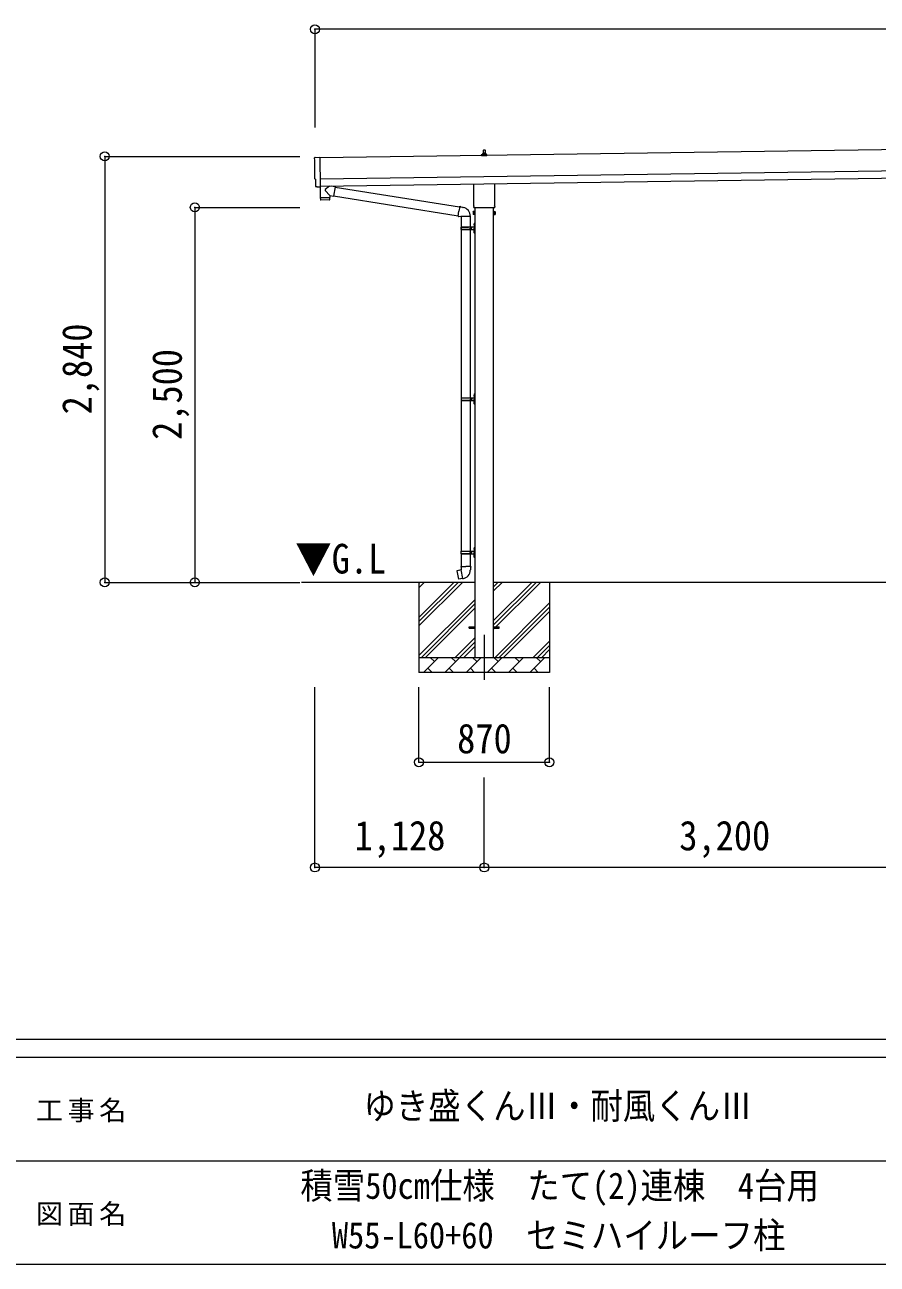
# Model space of a CAD drawing. Units: millimetres at full size, sheet at 1:60. Extents: x -16864 to 16864, y -11640 to 11640.
# Drawn here: x -814 to 4866, y -11640 to -3376 of the extents above; entities that cross this region are included whole.
import ezdxf
from ezdxf.enums import TextEntityAlignment as Align

# ---------------------------------------------------------------- set-up
doc = ezdxf.new("R2010")
doc.units = ezdxf.units.MM
doc.header["$LTSCALE"] = 60
doc.header["$PDMODE"] = 32
doc.header["$PDSIZE"] = 60
doc.linetypes.add('CHAIN1', pattern=[8, 5, -1, 1, -1])
for name, color, linetype, lineweight in [('0-1_Defpoints', 7, 'CHAIN1', 9), ('0-2_TEXT1', 4, 'Continuous', 9), ('0-3_SHAPE', 7, 'Continuous', 9), ('0-7_PARTS2', 7, 'Continuous', 9), ('0-8_TABLE1', 6, 'Continuous', 9), ('0-9_DIM1', 7, 'Continuous', 9), ('F-0', 7, 'Continuous', 9)]:
    doc.layers.add(name, color=color, linetype=linetype, lineweight=lineweight)
doc.styles.add('ＭＳ ゴシック', font='')
doc.styles.get('ＭＳ ゴシック').set_extended_font_data('MS Gothic')

msp = doc.modelspace()

# ---------------------------------------------------------------- linework, layer by layer
at = {"layer": '0-1_Defpoints'}
msp.add_line((2247.05, -7443.97), (2247.05, -7792.97), dxfattribs=at)
at = {"layer": '0-2_TEXT1'}
for p, q in [((6887.12, -4181.28), (1151.66, -4263.22)), ((2241.36, -4234.72), (2242.09, -4211.19)), ((2243.09, -4210.22), (2251.64, -4210.22)), ((2252.64, -4211.19), (2253.36, -4234.72)), ((2229.11, -4250.22), (2229.11, -4242.5)), ((2265.61, -4250.22), (2229.11, -4250.22)), ((2229.49, -4241.72), (2265.23, -4241.72)), ((2229.88, -4241.53), (2236.6, -4239.9)), ((2236.98, -4239.72), (2257.74, -4239.72)), ((2237.36, -4238.93), (2237.36, -4234.72)), ((2238.36, -4234.72), (2256.36, -4234.72)), ((2257.36, -4238.93), (2257.36, -4234.72)), ((2264.85, -4241.53), (2258.13, -4239.9)), ((2265.61, -4250.22), (2265.61, -4242.5)), ((1153.66, -4403.2), (6889.12, -4321.27)), ((1154.37, -4453.2), (6889.84, -4371.26)), ((1134.79, -4457.25), (1127.87, -4456.98)), ((2178.75, -4584.2), (2178.75, -4438.56)), ((2315.35, -4436.61), (2315.35, -4584.2)), ((2173.05, -4622.47), (2173.81, -4621.16)), ((2173.05, -4622.47), (2173.05, -4639.47)), ((2180.05, -4626.07), (2173.81, -4626.07)), ((2177.05, -4592.97), (2177.05, -4587.47)), ((2314.99, -4596.47), (2179.12, -4596.47)), ((2184.55, -4596.47), (2184.55, -7593.97)), ((2309.55, -7593.97), (2309.55, -4596.47)), ((2314.05, -4626.07), (2320.3, -4626.07)), ((2317.05, -4587.47), (2317.05, -4592.97)), ((2321.05, -4622.47), (2320.3, -4621.16)), ((2321.05, -4622.47), (2321.05, -4639.47)), ((2173.05, -4639.47), (2173.81, -4640.79)), ((2180.05, -4635.88), (2173.81, -4635.88)), ((2180.05, -4640.79), (2173.81, -4640.79)), ((2182.55, -4640.17), (2180.05, -4640.17)), ((2311.55, -4640.17), (2314.05, -4640.17)), ((2314.05, -4635.88), (2320.3, -4635.88)), ((2314.05, -4640.79), (2320.3, -4640.79)), ((2321.05, -4639.47), (2320.3, -4640.79)), ((2147.05, -7389.47), (2184.55, -7389.47)), ((2147.05, -7398.47), (2147.05, -7389.47)), ((2147.05, -7389.47), (2184.55, -7389.47)), ((2147.05, -7398.47), (2147.05, -7389.47)), ((2147.05, -7398.47), (2184.55, -7398.47)), ((2147.05, -7398.47), (2184.55, -7398.47)), ((2309.55, -7389.47), (2347.05, -7389.47)), ((2309.55, -7389.47), (2347.05, -7389.47)), ((2309.55, -7398.47), (2347.05, -7398.47)), ((2309.55, -7398.47), (2347.05, -7398.47)), ((2347.05, -7398.47), (2347.05, -7389.47)), ((2347.05, -7398.47), (2347.05, -7389.47))]:
    msp.add_line(p, q, dxfattribs=at)
for points in [[(1120.04, -4260.23), (1151.58, -4258.13), (1154.41, -4455.96)], [(1124.99, -4454.03), (1124.32, -4407.01), (1123.72, -4407.02)], [(1135.53, -4456.96), (1136.19, -4456.32), (1154.43, -4456.97)], [(2180.05, -4640.79), (2180.05, -4621.16), (2173.81, -4621.16)], [(2180.05, -4640.17), (2180.05, -4621.77), (2182.55, -4621.77)], [(2314.05, -4640.17), (2314.05, -4621.77), (2311.55, -4621.77)], [(2314.05, -4640.79), (2314.05, -4621.16), (2320.3, -4621.16)]]:
    msp.add_lwpolyline(points, dxfattribs=at)
for points in [[(2182.55, -4641.47), (2182.55, -4620.47), (2184.55, -4620.47), (2184.55, -4641.47)], [(2311.55, -4641.47), (2311.55, -4620.47), (2309.55, -4620.47), (2309.55, -4641.47)]]:
    msp.add_lwpolyline(points, close=True, dxfattribs=at)
for centre, radius, start, end in [((2243.09, -4211.22), 1, 90, 178.60509), ((2251.64, -4211.22), 1, 1.39491, 90), ((2230.11, -4242.5), 1, 103.62699, 180), ((2236.36, -4238.93), 1, 283.62699, 0), ((2241.45, -4235.35), 4.13, 90, 171.17633), ((2238.36, -4235.72), 1, 90, 180), ((2250.7, -4234.72), 4.83, 133.60282, 180), ((2244.03, -4234.72), 4.83, 0, 46.39718), ((2253.28, -4235.35), 4.13, 8.82367, 90), ((2256.36, -4235.72), 1, 0, 90), ((2258.36, -4238.93), 1, 180, 256.37301), ((2264.61, -4242.5), 1, 0, 76.37301), ((2177.4, -4623.61), 4.34, 145.61575, 214.38425), ((2189.3, -4630.97), 16.24, 162.41205, 197.58795), ((2181.05, -4587.47), 4, 125.09963, 180), ((2181.05, -4592.97), 4, 180, 194.47751), ((2181.05, -4592.97), 4, 194.47751, 241.04498), ((2313.05, -4592.97), 4, 298.95502, 345.52249), ((2313.05, -4587.47), 4, 0, 54.90037), ((2313.05, -4592.97), 4, 345.52249, 0), ((2304.81, -4630.97), 16.24, 342.41205, 17.58795), ((2316.71, -4623.61), 4.34, 325.61575, 34.38425), ((2177.4, -4638.34), 4.34, 145.61575, 214.38425), ((2316.71, -4638.34), 4.34, 325.61575, 34.38425)]:
    msp.add_arc(centre, radius, start, end, dxfattribs=at)
for centre, major_axis, ratio, start_param, end_param in [((1120.24, -4263.22), (-3, -0.04), 0.99863, 4.7647489, 6.2979817), ((-3644.13, -4401.72), (4762.89, 68.04), 0.99863, 6.2686928, 6.2979817), ((1123.65, -4402.62), (-4.41, -0.06), 0.99863, 6.2686928, 7.8539816), ((1127.99, -4453.98), (-2.15, -2.1), 0.9974, 5.5252311, 7.0411395), ((1134.84, -4456.24), (-0.717, -0.7), 0.9974, 0.7579542, 1.5707963)]:
    msp.add_ellipse(centre, major_axis=major_axis, ratio=ratio, start_param=start_param, end_param=end_param, dxfattribs=at)
at = {"layer": '0-3_SHAPE'}
for p, q in [((2184.55, -7093.97), (1030.61, -7093.97)), ((1812.05, -7093.97), (1812.05, -7693.97)), ((1812.05, -7327.46), (2045.54, -7093.97)), ((1812.05, -7355.74), (2073.82, -7093.97)), ((1812.05, -7384.03), (2102.11, -7093.97)), ((1812.05, -7101.18), (1819.26, -7093.97)), ((1812.05, -7129.47), (1847.55, -7093.97)), ((5384.55, -7093.97), (2309.55, -7093.97)), ((2309.55, -7122.8), (2338.38, -7093.97)), ((2309.55, -7151.08), (2366.66, -7093.97)), ((2309.55, -7405.64), (2621.22, -7093.97)), ((2309.55, -7349.07), (2564.65, -7093.97)), ((2309.55, -7377.36), (2592.94, -7093.97)), ((2682.05, -7093.97), (2682.05, -7693.97)), ((1812.05, -7582.02), (2184.55, -7209.52)), ((1828.38, -7593.97), (2184.55, -7237.8)), ((1856.66, -7593.97), (2184.55, -7266.08)), ((2319.21, -7593.97), (2682.05, -7231.13)), ((2347.5, -7593.97), (2682.05, -7259.42)), ((2375.78, -7593.97), (2682.05, -7287.7)), ((2054.65, -7593.97), (2184.55, -7464.07)), ((2082.94, -7593.97), (2184.55, -7492.36)), ((2573.77, -7593.97), (2682.05, -7485.69)), ((2602.05, -7593.97), (2682.05, -7513.97)), ((1812.05, -7593.97), (2682.05, -7593.97)), ((1843.5, -7693.97), (1943.5, -7593.97)), ((1914.95, -7622.53), (1886.39, -7593.97)), ((1984.92, -7693.97), (2084.92, -7593.97)), ((2056.37, -7622.53), (2027.82, -7593.97)), ((2111.22, -7593.97), (2184.55, -7520.64)), ((2126.34, -7693.97), (2226.34, -7593.97)), ((2197.79, -7622.53), (2169.24, -7593.97)), ((2267.77, -7693.97), (2367.77, -7593.97)), ((2339.21, -7622.53), (2310.66, -7593.97)), ((2409.19, -7693.97), (2509.19, -7593.97)), ((2480.63, -7622.53), (2452.08, -7593.97)), ((2550.61, -7693.97), (2650.61, -7593.97)), ((2622.05, -7622.53), (2593.5, -7593.97)), ((2630.34, -7593.97), (2682.05, -7542.26)), ((1872.05, -7665.42), (1900.61, -7693.97)), ((2013.48, -7665.42), (2042.03, -7693.97)), ((2154.9, -7665.42), (2183.45, -7693.97)), ((2296.32, -7665.42), (2324.87, -7693.97)), ((2437.74, -7665.42), (2466.29, -7693.97)), ((2579.16, -7665.42), (2607.72, -7693.97)), ((2682.05, -7693.97), (1812.05, -7693.97))]:
    msp.add_line(p, q, dxfattribs=at)
at = {"layer": '0-8_TABLE1'}
for p, q in [((1119.05, -3406.34), (1119.05, -4060.66)), ((12978.05, -3406.34), (1119.05, -3406.34)), ((-280.95, -4253.68), (1019.75, -4253.68)), ((-280.95, -4253.68), (-280.95, -7093.97)), ((319.05, -4593.97), (1019.75, -4593.97)), ((319.05, -4593.97), (319.05, -7093.97)), ((-280.95, -7093.97), (1019.75, -7093.97)), ((1118.75, -8994.97), (1118.75, -7792.97)), ((1812.05, -8292.97), (1812.05, -7792.97)), ((2682.05, -8292.97), (2682.05, -7792.97)), ((1812.05, -8292.97), (2682.05, -8292.97)), ((2247.05, -8994.97), (2247.05, -8394.97)), ((2247.05, -8994.97), (1118.75, -8994.97)), ((5447.05, -8994.97), (2247.05, -8994.97))]:
    msp.add_line(p, q, dxfattribs=at)
for p in [(1119.05, -3406.34), (1119.05, -3406.34), (-280.95, -4253.68), (319.05, -4593.97), (-280.95, -7093.97), (319.05, -7093.97), (1812.05, -8292.97), (2682.05, -8292.97), (1118.75, -8994.97), (2247.05, -8994.97)]:
    msp.add_point(p, dxfattribs=at)
at = {"layer": '0-9_DIM1'}
for p, q in [((1154.41, -4455.96), (1154.43, -4456.97)), ((1215.82, -4452.32), (1188.17, -4474.83)), ((1253.44, -4456.33), (1227.6, -4452.15)), ((1253.44, -4456.33), (1243.27, -4519.21)), ((1253.14, -4458.16), (2083.49, -4590.36)), ((1155.06, -4529.19), (1155.47, -4542.24)), ((1216.05, -4544.32), (1158.51, -4545.15)), ((1159.54, -4528.13), (1159.57, -4529.13)), ((1218.86, -4515.26), (1187.99, -4482.16)), ((1214.54, -4527.34), (1214.53, -4528.34)), ((1218.86, -4515.26), (1243.27, -4519.21)), ((1218.86, -4515.26), (1219.04, -4527.28)), ((1243.57, -4517.39), (2073.07, -4649.46)), ((2072.75, -4651.28), (2078.28, -4619.91)), ((2083.81, -4588.55), (2078.28, -4619.91)), ((2083.81, -4588.55), (2084.96, -4586.56)), ((2084.96, -4586.56), (2088.52, -4587.19)), ((2088.52, -4587.19), (2088.93, -4589.54)), ((2103.45, -4592.36), (2105.13, -4593.99)), ((2105.13, -4593.99), (2107.25, -4594.44)), ((2072.75, -4651.28), (2073.15, -4653.53)), ((2072.75, -4651.28), (2077.9, -4652.09)), ((2073.15, -4653.53), (2076.71, -4654.16)), ((2076.71, -4654.16), (2077.9, -4652.09)), ((2077.9, -4652.09), (2092.51, -4654.41)), ((2092.51, -4654.41), (2094.71, -4653.42)), ((2155.01, -4653.82), (2093.83, -4653.82)), ((2094.55, -4653.82), (2094.55, -4723.11)), ((2154.55, -4653.82), (2154.55, -4723.11)), ((2178.25, -4705.96), (2180.3, -4706.96)), ((2179.52, -4703.96), (2180.15, -4703.96)), ((2179.52, -4703.96), (2179.52, -4712.26)), ((2180.15, -4703.96), (2180.15, -4712.26)), ((2180.15, -4703.96), (2180.55, -4704.36)), ((2180.3, -4706.96), (2180.91, -4708.11)), ((2180.55, -4700.11), (2183.55, -4698.61)), ((2180.55, -4700.11), (2180.55, -4732.11)), ((2180.55, -4704.36), (2180.55, -4711.86)), ((2183.55, -4698.61), (2183.55, -4732.11)), ((2183.55, -4698.61), (2184.55, -4698.61)), ((2184.55, -4698.61), (2184.55, -4732.11)), ((2091.55, -4725.11), (2141.89, -4725.11)), ((2091.55, -4739.11), (2141.89, -4739.11)), ((2092.55, -4723.11), (2178.55, -4723.11)), ((2092.55, -4723.11), (2092.55, -4725.11)), ((2092.55, -4741.11), (2092.55, -4739.11)), ((2092.55, -4741.11), (2178.55, -4741.11)), ((2094.55, -4722.89), (2094.55, -5862.47)), ((2151.55, -4723.11), (2151.55, -4727.61)), ((2151.55, -4727.61), (2153.55, -4727.61)), ((2151.55, -4741.11), (2151.55, -4736.61)), ((2151.55, -4736.61), (2153.55, -4736.61)), ((2153.55, -4727.61), (2153.55, -4732.11)), ((2153.55, -4736.61), (2153.55, -4732.11)), ((2154.55, -4722.89), (2154.55, -5862.47)), ((2159.55, -4723.11), (2159.55, -4732.11)), ((2159.55, -4727.61), (2162.55, -4727.61)), ((2159.55, -4741.11), (2159.55, -4732.11)), ((2159.55, -4736.61), (2162.55, -4736.61)), ((2162.55, -4727.61), (2162.55, -4732.11)), ((2162.55, -4736.61), (2162.55, -4732.11)), ((2178.25, -4753.96), (2180.3, -4754.96)), ((2179.52, -4712.26), (2180.15, -4712.26)), ((2179.52, -4751.96), (2180.15, -4751.96)), ((2179.52, -4751.96), (2179.52, -4760.26)), ((2179.52, -4760.26), (2180.15, -4760.26)), ((2180.15, -4712.26), (2180.55, -4711.86)), ((2180.15, -4751.96), (2180.15, -4760.26)), ((2180.15, -4751.96), (2180.55, -4752.36)), ((2180.15, -4760.26), (2180.55, -4759.86)), ((2180.3, -4754.96), (2180.91, -4756.11)), ((2180.55, -4764.11), (2180.55, -4732.11)), ((2180.55, -4752.36), (2180.55, -4759.86)), ((2180.55, -4764.11), (2183.55, -4765.61)), ((2183.55, -4765.61), (2183.55, -4732.11)), ((2183.55, -4765.61), (2184.55, -4765.61)), ((2184.55, -4765.61), (2184.55, -4732.11)), ((2094.05, -5864.47), (2144.39, -5864.47)), ((2095.05, -5862.47), (2095.05, -5864.47)), ((2095.05, -5862.47), (2178.55, -5862.47)), ((2154.05, -5862.47), (2154.05, -5866.97)), ((2154.05, -5866.97), (2156.05, -5866.97)), ((2156.05, -5866.97), (2156.05, -5871.47)), ((2162.05, -5862.47), (2162.05, -5871.47)), ((2162.05, -5866.97), (2165.05, -5866.97)), ((2165.05, -5866.97), (2165.05, -5871.47)), ((2178.25, -5845.33), (2180.3, -5846.32)), ((2179.52, -5843.32), (2180.15, -5843.32)), ((2179.52, -5843.32), (2179.52, -5851.62)), ((2179.52, -5851.62), (2180.15, -5851.62)), ((2180.15, -5843.32), (2180.15, -5851.62)), ((2180.15, -5843.32), (2180.55, -5843.72)), ((2180.15, -5851.62), (2180.55, -5851.22)), ((2180.3, -5846.32), (2180.91, -5847.47)), ((2180.55, -5839.47), (2183.55, -5837.97)), ((2180.55, -5839.47), (2180.55, -5871.47)), ((2180.55, -5843.72), (2180.55, -5851.22)), ((2183.55, -5837.97), (2183.55, -5871.47)), ((2183.55, -5837.97), (2184.55, -5837.97)), ((2184.55, -5837.97), (2184.55, -5871.47)), ((2094.05, -5878.47), (2144.39, -5878.47)), ((2094.55, -5880.47), (2094.55, -6884.97)), ((2095.05, -5880.47), (2095.05, -5878.47)), ((2095.05, -5880.47), (2178.55, -5880.47)), ((2154.05, -5880.47), (2154.05, -5875.97)), ((2154.05, -5875.97), (2156.05, -5875.97)), ((2154.55, -5880.47), (2154.55, -6884.97)), ((2156.05, -5875.97), (2156.05, -5871.47)), ((2162.05, -5880.47), (2162.05, -5871.47)), ((2162.05, -5875.97), (2165.05, -5875.97)), ((2165.05, -5875.97), (2165.05, -5871.47)), ((2178.25, -5893.33), (2180.3, -5894.32)), ((2179.52, -5891.32), (2180.15, -5891.32)), ((2179.52, -5891.32), (2179.52, -5899.62)), ((2179.52, -5899.62), (2180.15, -5899.62)), ((2180.15, -5891.32), (2180.15, -5899.62)), ((2180.15, -5891.32), (2180.55, -5891.72)), ((2180.15, -5899.62), (2180.55, -5899.22)), ((2180.3, -5894.32), (2180.91, -5895.47)), ((2180.55, -5903.47), (2180.55, -5871.47)), ((2180.55, -5891.72), (2180.55, -5899.22)), ((2180.55, -5903.47), (2183.55, -5904.97)), ((2183.55, -5904.97), (2183.55, -5871.47)), ((2183.55, -5904.97), (2184.55, -5904.97)), ((2184.55, -5904.97), (2184.55, -5871.47)), ((2091.55, -6886.97), (2141.89, -6886.97)), ((2091.55, -6900.97), (2141.89, -6900.97)), ((2092.55, -6884.97), (2178.55, -6884.97)), ((2092.55, -6884.97), (2092.55, -6886.97)), ((2092.55, -6902.97), (2092.55, -6900.97)), ((2092.55, -6902.97), (2178.55, -6902.97)), ((2094.55, -6902.97), (2094.55, -6987.9)), ((2151.55, -6884.97), (2151.55, -6889.47)), ((2151.55, -6889.47), (2153.55, -6889.47)), ((2151.55, -6902.97), (2151.55, -6898.47)), ((2151.55, -6898.47), (2153.55, -6898.47)), ((2153.55, -6889.47), (2153.55, -6893.97)), ((2153.55, -6898.47), (2153.55, -6893.97)), ((2154.55, -6902.97), (2154.55, -6987.9)), ((2159.55, -6884.97), (2159.55, -6893.97)), ((2159.55, -6889.47), (2162.55, -6889.47)), ((2159.55, -6902.97), (2159.55, -6893.97)), ((2159.55, -6898.47), (2162.55, -6898.47)), ((2162.55, -6889.47), (2162.55, -6893.97)), ((2162.55, -6898.47), (2162.55, -6893.97)), ((2178.25, -6867.83), (2180.3, -6868.82)), ((2178.25, -6915.83), (2180.3, -6916.82)), ((2179.52, -6865.82), (2180.15, -6865.82)), ((2179.52, -6865.82), (2179.52, -6874.12)), ((2179.52, -6874.12), (2180.15, -6874.12)), ((2179.52, -6913.82), (2180.15, -6913.82)), ((2179.52, -6913.82), (2179.52, -6922.12)), ((2179.52, -6922.12), (2180.15, -6922.12)), ((2180.15, -6865.82), (2180.15, -6874.12)), ((2180.15, -6865.82), (2180.55, -6866.22)), ((2180.15, -6874.12), (2180.55, -6873.72)), ((2180.15, -6913.82), (2180.15, -6922.12)), ((2180.15, -6913.82), (2180.55, -6914.22)), ((2180.15, -6922.12), (2180.55, -6921.72)), ((2180.3, -6868.82), (2180.91, -6869.97)), ((2180.3, -6916.82), (2180.91, -6917.97)), ((2180.55, -6861.97), (2183.55, -6860.47)), ((2180.55, -6861.97), (2180.55, -6893.97)), ((2180.55, -6866.22), (2180.55, -6873.72)), ((2180.55, -6925.97), (2180.55, -6893.97)), ((2180.55, -6914.22), (2180.55, -6921.72)), ((2180.55, -6925.97), (2183.55, -6927.47)), ((2183.55, -6860.47), (2183.55, -6893.97)), ((2183.55, -6860.47), (2184.55, -6860.47)), ((2183.55, -6927.47), (2183.55, -6893.97)), ((2183.55, -6927.47), (2184.55, -6927.47)), ((2184.55, -6860.47), (2184.55, -6893.97)), ((2184.55, -6927.47), (2184.55, -6893.97)), ((2066.1, -7016.35), (2065.29, -7017.52)), ((2065.29, -7017.52), (2074.91, -7072.08)), ((2093.96, -7011.1), (2066.1, -7016.35)), ((2078.84, -7013.75), (2078.63, -7013.99)), ((2092.7, -6987.9), (2090.55, -6988.68)), ((2090.55, -6988.68), (2090.55, -6992.3)), ((2090.55, -6992.3), (2092.8, -6993.12)), ((2092.7, -6987.9), (2124.55, -6987.9)), ((2092.7, -6987.9), (2092.8, -6993.12)), ((2092.8, -6993.12), (2093.05, -7007.9)), ((2093.05, -7007.9), (2094.4, -7009.9)), ((2104.32, -7068.4), (2094.18, -7010.93)), ((2094.21, -7010.1), (2094.21, -7010.81)), ((2094.4, -7009.9), (2094.37, -7009.91)), ((2156.4, -6987.9), (2124.55, -6987.9)), ((2154.74, -7009.84), (2154.67, -7012.01)), ((2156.06, -7007.9), (2154.74, -7009.84)), ((2158.55, -6992.3), (2156.31, -6993.12)), ((2156.4, -6987.9), (2158.55, -6988.68)), ((2158.55, -6988.68), (2158.55, -6992.3)), ((2088.93, -7070.99), (2088.65, -7070.84)), ((2104.62, -7069.16), (2104.38, -7068.5))]:
    msp.add_line(p, q, dxfattribs=at)
for points in [[(1154.02, -4456.95), (1155.04, -4528.19), (1219.04, -4527.28)], [(1219.01, -4541.33), (1219.05, -4528.28), (1155.06, -4529.19)], [(2083.81, -4588.55), (2088.93, -4589.54), (2103.45, -4592.36)], [(2178.25, -4710.26), (2180.3, -4709.26), (2180.91, -4708.11)], [(2178.25, -4758.26), (2180.3, -4757.26), (2180.91, -4756.11)], [(2178.25, -5849.62), (2180.3, -5848.62), (2180.91, -5847.47)], [(2178.25, -5897.62), (2180.3, -5896.62), (2180.91, -5895.47)], [(2178.25, -6872.12), (2180.3, -6871.12), (2180.91, -6869.97)], [(2178.25, -6920.12), (2180.3, -6919.12), (2180.91, -6917.97)], [(2081.08, -7013.53), (2080.8, -7013.38), (2078.84, -7013.75)], [(2156.4, -6987.9), (2156.31, -6993.12), (2156.06, -7007.9)], [(2104.05, -7068.31), (2076.07, -7072.9), (2074.91, -7072.08)], [(2091.12, -7070.43), (2090.9, -7070.67), (2088.93, -7070.99)]]:
    msp.add_lwpolyline(points, dxfattribs=at)
for centre, radius, start, end in [((1158.47, -4542.15), 3, 181.81845, 270.86677), ((1191.48, -4478.58), 5, 131.47396, 225.79244), ((1216.01, -4541.32), 3, 270.81845, 359.81845), ((2094.71, -4653.42), 60.3, 359.62495, 78), ((2183.85, -4708.11), 6, 136.21765, 223.78235), ((2140.3, -4732.11), 49.25, 171.82876, 180.00002), ((2140.3, -4732.11), 49.25, 180.00002, 188.17127), ((2141.89, -4723.11), 2, 270, 359.99998), ((2141.89, -4741.11), 2, 0.00005, 90.00004), ((2183.85, -4756.11), 6, 136.21765, 223.78235), ((2178.55, -4721.11), 2, 270, 359.99998), ((2178.55, -4743.11), 2, 0.00005, 90.00004), ((2142.8, -5871.47), 49.25, 171.82876, 180.00002), ((2144.39, -5862.47), 2, 270, 359.99998), ((2183.85, -5847.47), 6, 136.21765, 223.78235), ((2178.55, -5860.47), 2, 270, 359.99998), ((2142.8, -5871.47), 49.25, 180.00002, 188.17127), ((2144.39, -5880.47), 2, 0.00005, 90.00004), ((2183.85, -5895.47), 6, 136.21765, 223.78235), ((2178.55, -5882.47), 2, 0.00005, 90.00004), ((2140.3, -6893.97), 49.25, 171.82876, 180.00002), ((2140.3, -6893.97), 49.25, 180.00002, 188.17127), ((2141.89, -6884.97), 2, 270, 359.99998), ((2141.89, -6902.97), 2, 0.00005, 90.00004), ((2183.85, -6869.97), 6, 136.21765, 223.78235), ((2183.85, -6917.97), 6, 136.21765, 223.78235), ((2178.55, -6882.97), 2, 270, 359.99998), ((2178.55, -6904.97), 2, 0.00005, 90.00004), ((2093.91, -7010.81), 0.3, 280.66842, 0), ((2094.41, -7010.1), 0.2, 100, 180), ((2094.4, -7009.9), 60.3, 279.96938, 358), ((2104.1, -7068.6), 0.3, 20, 99.33158), ((2104.81, -7069.09), 0.2, 200, 279.96938)]:
    msp.add_arc(centre, radius, start, end, dxfattribs=at)
at = {"layer": 'F-0', "color": 5, "lineweight": 5}
for p, q in [((-16864.12, -10140), (16015.88, -10140)), ((-16864.12, -10260), (10682.37, -10260)), ((-6897.63, -10950), (5402.37, -10950)), ((-16864.12, -11640), (16015.88, -11640))]:
    msp.add_line(p, q, dxfattribs=at)

# ---------------------------------------------------------------- texts
at = {"layer": '0-7_PARTS2', "style": 'ＭＳ ゴシック', "width": 0.9}
msp.add_text('▼G.L', height=197.9, dxfattribs=at).set_placement((987.89, -7094.26), align=Align.BOTTOM_LEFT)
at = {"layer": '0-8_TABLE1', "color": 7, "style": 'ＭＳ ゴシック', "width": 0.9}
for s, p in [('2,840', (-308.45, -5973.83)), ('2,500', (291.55, -6143.97))]:
    msp.add_text(s, height=197.9, rotation=90, dxfattribs=at).set_placement(p, align=Align.BOTTOM_LEFT)
for s, p in [('870', (2067.05, -8292.97)), ('1,128', (1382.9, -8939.97)), ('3,200', (3547.05, -8939.97))]:
    msp.add_text(s, height=197.9, dxfattribs=at).set_placement(p, align=Align.BOTTOM_LEFT)
at = {"layer": 'F-0', "style": 'ＭＳ ゴシック', "width": 0.9}
for s, p in [('ゆき盛くんⅢ・耐風くんⅢ', (1442.37, -10725)), ('積雪50cm仕様\u3000たて(2)連棟\u30004台用', (1022.37, -11256.91)), ('W55-L60+60\u3000セミハイルーフ柱', (1232.37, -11587.74))]:
    msp.add_text(s, height=176, dxfattribs=at).set_placement(p, align=Align.BOTTOM_LEFT)
at = {"layer": 'F-0', "char_height": 132, "attachment_point": 7, "style": 'ＭＳ ゴシック'}
for s, insert in [('\\T1.17;工事名', (-739.42, -10695)), ('\\T1.17;図面名', (-739.42, -11385))]:
    msp.add_mtext(s, dxfattribs=dict(at, insert=insert))

doc.saveas('drawing.dxf')
